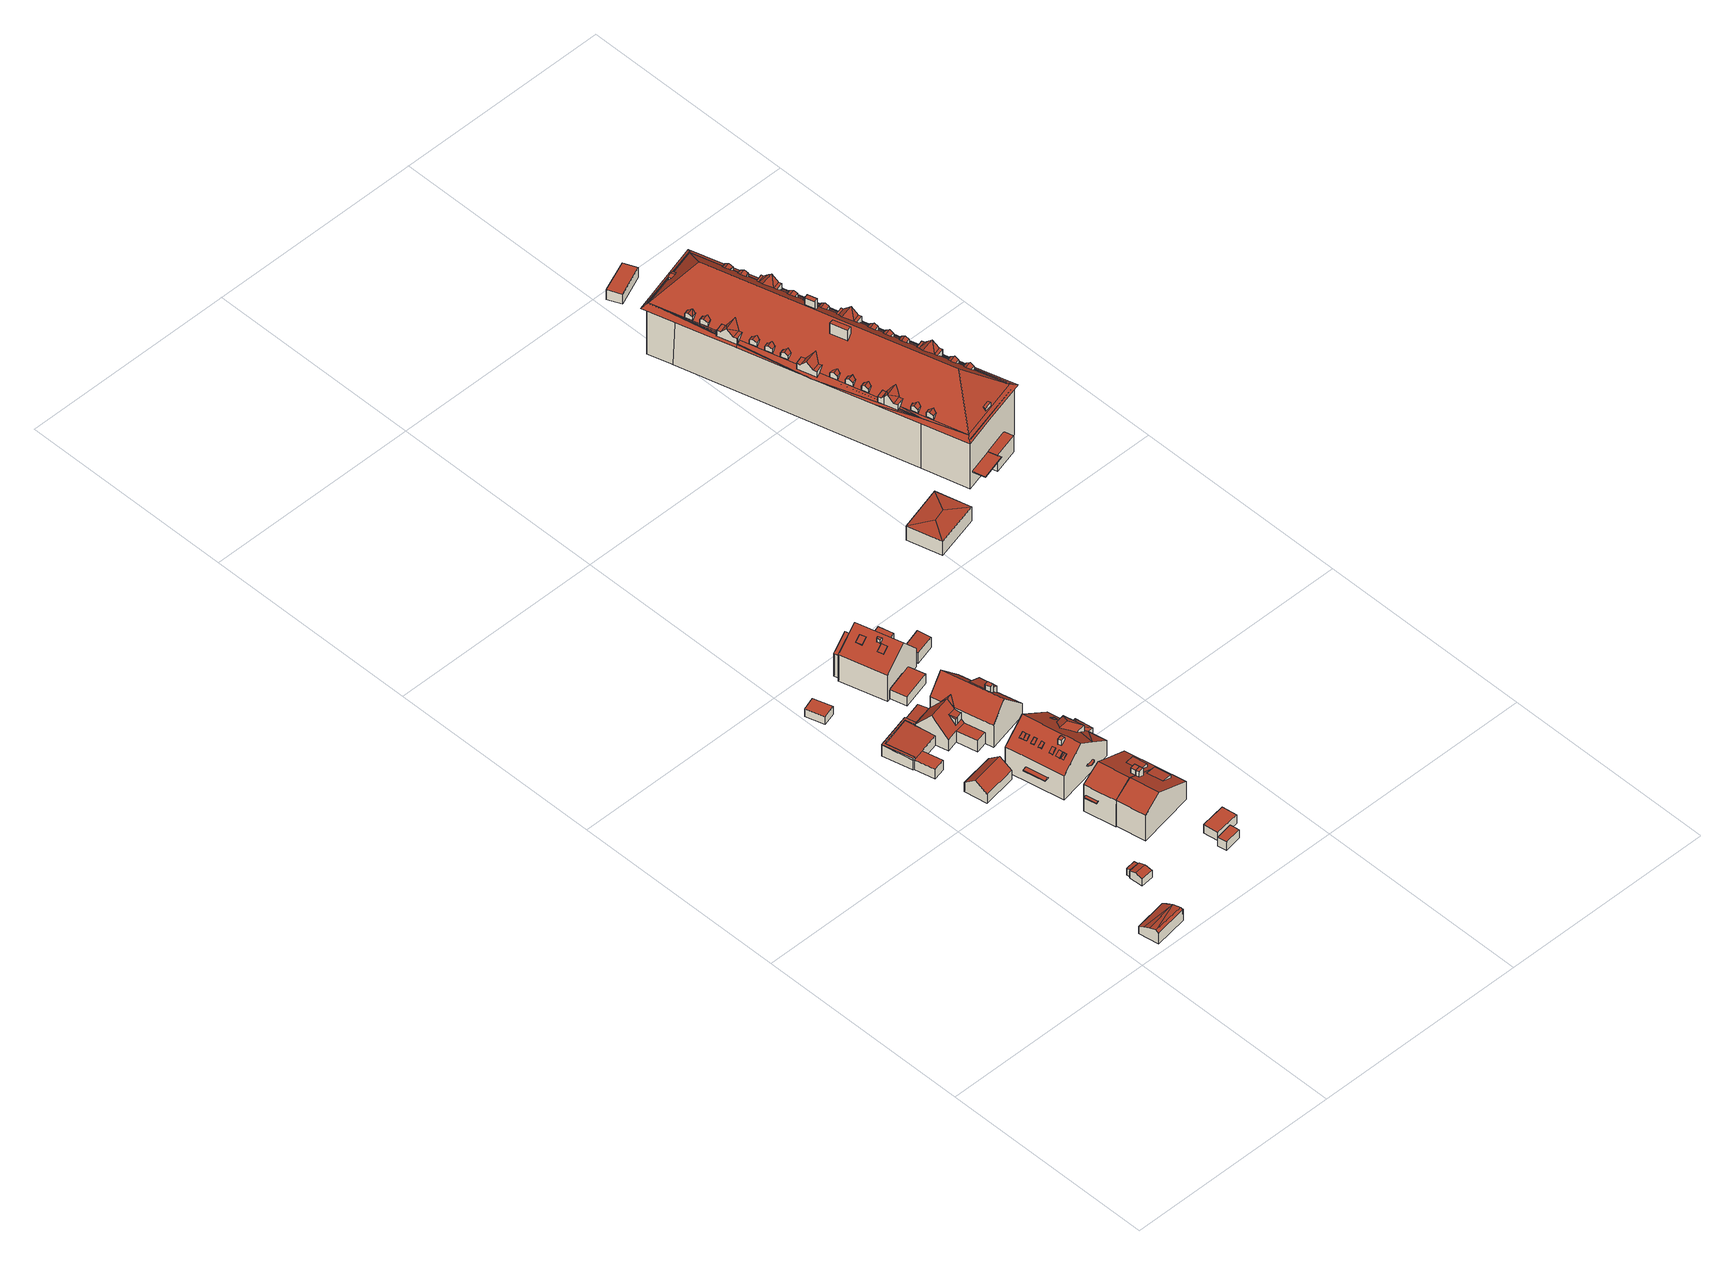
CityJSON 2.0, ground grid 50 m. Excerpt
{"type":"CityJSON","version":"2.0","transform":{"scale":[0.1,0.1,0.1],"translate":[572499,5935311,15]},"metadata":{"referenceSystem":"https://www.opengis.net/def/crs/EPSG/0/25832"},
"CityObjects":{
"building1":{"type":"Building","attributes":{"Grundfläche 2D":"36.299076","Grundhöhe NN":"17.054"},"geometry":[{"type":"Solid","lod":"3","boundaries":[[[[0,1,2,3,4,5]],[[6,0,5]],[[7,0,6]],[[0,7,8]],[[7,9,10,11,12,13,8]],[[14,15,16,3,2,1,0,8,13,17]],[[4,3,16,18]],[[9,7,6,5,4,18,19]],[[11,10,9,19,20]],[[12,11,20,21]],[[13,12,21,17]],[[15,14,17,21,20,19,18,16]]]],"semantics":{"surfaces":[{"type":"RoofSurface"},{"type":"WallSurface"},{"type":"GroundSurface"}],"values":[[0,0,0,0,0,1,1,1,1,1,1,2]]}}]},
"building2":{"type":"Building","attributes":{"Grundfläche 2D":"9.339012","Grundhöhe NN":"16.771"},"geometry":[{"type":"Solid","lod":"3","boundaries":[[[[22,23,24,25]],[[26,25,24,27,28,29]],[[23,22,30,31]],[[27,24,23,31,32]],[[33,34,26,29,28,27,32,35]],[[30,22,25,26,34]],[[33,35,32,31,30,34]]]],"semantics":{"surfaces":[{"type":"RoofSurface"},{"type":"WallSurface"},{"type":"GroundSurface"}],"values":[[0,0,1,1,1,1,2]]}}]},
"building3":{"type":"Building","attributes":{"Grundfläche 2D":"2.341700","Grundhöhe NN":"16.762"},"geometry":[{"type":"Solid","lod":"3","boundaries":[[[[36,29,28,37]],[[35,38,37,28]],[[38,39,36,37]],[[39,33,29,36]],[[33,35,28,29]],[[33,39,38,35]]]],"semantics":{"surfaces":[{"type":"RoofSurface"},{"type":"WallSurface"},{"type":"GroundSurface"}],"values":[[0,1,1,1,1,2]]}}]},
"building4":{"type":"Building","attributes":{"Grundfläche 2D":"42.799431","Grundhöhe NN":"16.521"},"geometry":[{"type":"Solid","lod":"3","boundaries":[[[[40,41,42,43]],[[44,40,43,45]],[[45,43,42,46,47]],[[44,45,47,48]],[[41,40,44,48,49]],[[42,41,49,46]],[[47,46,49,48]]]],"semantics":{"surfaces":[{"type":"RoofSurface"},{"type":"WallSurface"},{"type":"GroundSurface"}],"values":[[0,0,1,1,1,1,2]]}}]},
"building5":{"type":"Building","attributes":{"Grundfläche 2D":"13.755733","Grundhöhe NN":"16.389"},"geometry":[{"type":"Solid","lod":"3","boundaries":[[[[50,51,52,53]],[[54,55,53,52]],[[55,56,50,53]],[[56,57,51,50]],[[57,54,52,51]],[[57,56,55,54]]]],"semantics":{"surfaces":[{"type":"RoofSurface"},{"type":"WallSurface"},{"type":"GroundSurface"}],"values":[[0,1,1,1,1,2]]}}]},
"building6":{"type":"Building","attributes":{"Grundfläche 2D":"71.461681","Grundhöhe NN":"16.505"},"children":["building6-1","building6-2"],"geometry":[{"type":"Solid","lod":"3","boundaries":[[[[58,59,60,61,62,63,64,65,66,67,68]],[[64,63,69,70,65]],[[71,58,68,72,73,74,75,76]],[[59,58,71,76,75,77,60]],[[62,61,60,77,78]],[[63,62,78,79]],[[65,80,81,66]],[[67,66,81,82]],[[68,67,82,74,73,72]],[[69,63,79,83]],[[70,69,83,84]],[[65,70,84,80]],[[74,82,81,80,84,83,79,78,77,75]]]],"semantics":{"surfaces":[{"type":"RoofSurface"},{"type":"WallSurface"},{"type":"GroundSurface"}],"values":[[0,0,1,1,1,1,1,1,1,1,1,1,2]]}}]},
"building6-1":{"type":"BuildingInstallation","parents":["building6"],"geometry":[{"type":"MultiSurface","lod":"3","boundaries":[[[85,86,87,88,89,90,91,92,93]],[[62,63,64,88,87,86]],[[89,88,64,94]],[[94,95,90,89]],[[95,67,91,90]],[[67,68,92,91]],[[58,93,92,68]],[[58,59,60,85,93]],[[61,62,86,85,60]]],"semantics":{"surfaces":[{"type":"RoofSurface"},{"type":"WallSurface"}],"values":[0,1,1,1,1,1,1,1,1]}}]},
"building6-2":{"type":"BuildingInstallation","parents":["building6"],"geometry":[{"type":"MultiSurface","lod":"3","boundaries":[[[96,97,71,98,72]],[[98,71,76,73,72]],[[96,72,73,99]],[[97,96,99,100]],[[71,97,100,76]],[[73,76,100,99]]],"semantics":{"surfaces":[{"type":"RoofSurface"},{"type":"WallSurface"},{"type":"OuterCeilingSurface"}],"values":[0,1,1,1,1,2]}}]},
"building7":{"type":"Building","attributes":{"Grundfläche 2D":"9.013914","Grundhöhe NN":"17.061"},"geometry":[{"type":"Solid","lod":"3","boundaries":[[[[101,102,103,104]],[[105,106,104,103]],[[106,107,101,104]],[[107,108,102,101]],[[108,105,103,102]],[[108,107,106,105]]]],"semantics":{"surfaces":[{"type":"RoofSurface"},{"type":"WallSurface"},{"type":"GroundSurface"}],"values":[[0,1,1,1,1,2]]}}]},
"building8":{"type":"Building","attributes":{"Grundfläche 2D":"93.381308","Grundhöhe NN":"15.957"},"children":["building8-1"],"geometry":[{"type":"Solid","lod":"3","boundaries":[[[[109,110,111,112]],[[113,114,115,116]],[[117,118,115,114,119,120],[112,111,121,122]],[[122,109,112]],[[122,121,110,109]],[[121,111,110]],[[119,114,113,123,124]],[[120,119,124,125]],[[116,115,118,117,120,125,126]],[[113,116,126,123]],[[125,124,123,126]]]],"semantics":{"surfaces":[{"type":"RoofSurface"},{"type":"WallSurface"},{"type":"GroundSurface"}],"values":[[0,0,0,1,1,1,1,1,1,1,2]]}}]},
"building8-1":{"type":"BuildingInstallation","parents":["building8"],"geometry":[{"type":"MultiSurface","lod":"3","boundaries":[[[127,128,129,130]],[[130,129,117,118]],[[127,130,118,131]],[[128,127,131,132]],[[129,128,132,117]]],"semantics":{"surfaces":[{"type":"RoofSurface"},{"type":"WallSurface"}],"values":[0,1,1,1,1]}}]},
"building9":{"type":"Building","attributes":{"Grundfläche 2D":"101.395785","Grundhöhe NN":"15.676"},"children":["building9-1","building9-2","building9-3","building9-4"],"geometry":[{"type":"Solid","lod":"3","boundaries":[[[[133,115,118,117,134,120,135,136]],[[137,138,116,115,133]],[[135,120,139,140]],[[137,133,136,135,140,141]],[[116,138,137,141,142]],[[120,134,117,118,115,116,142,139]],[[141,140,139,142]]]],"semantics":{"surfaces":[{"type":"RoofSurface"},{"type":"WallSurface"},{"type":"GroundSurface"}],"values":[[0,0,1,1,1,1,2]]}}]},
"building9-1":{"type":"BuildingInstallation","parents":["building9"],"geometry":[{"type":"MultiSurface","lod":"3","boundaries":[[[130,129,143,144]],[[118,117,129,130]],[[117,145,143,129]],[[144,143,145,146]],[[146,118,130,144]]],"semantics":{"surfaces":[{"type":"RoofSurface"},{"type":"WallSurface"}],"values":[0,1,1,1,1]}}]},
"building9-2":{"type":"BuildingInstallation","parents":["building9"],"geometry":[{"type":"MultiSurface","lod":"3","boundaries":[[[147,148,149,150,151]],[[148,152,149]],[[152,153,150,149]],[[147,151,150,153,154]]],"semantics":{"surfaces":[{"type":"RoofSurface"},{"type":"WallSurface"}],"values":[0,1,1,1]}}]},
"building9-3":{"type":"BuildingInstallation","parents":["building9"],"geometry":[{"type":"MultiSurface","lod":"3","boundaries":[[[155,156,157,158]],[[157,159,160,158]],[[155,158,160,161]],[[156,155,161,162]],[[157,156,162,159]],[[162,161,160,159]]],"semantics":{"surfaces":[{"type":"RoofSurface"},{"type":"WallSurface"},{"type":"OuterCeilingSurface"}],"values":[0,1,1,1,1,2]}}]},
"building9-4":{"type":"BuildingInstallation","parents":["building9"],"geometry":[{"type":"MultiSurface","lod":"3","boundaries":[[[163,164,165,166]],[[163,166,167,168]],[[164,163,168,169]],[[165,164,169,170]],[[166,165,170,167]],[[169,168,167,170]]],"semantics":{"surfaces":[{"type":"RoofSurface"},{"type":"WallSurface"},{"type":"OuterCeilingSurface"}],"values":[0,1,1,1,1,2]}}]},
"building10":{"type":"Building","attributes":{"Grundfläche 2D":"20.089558","Grundhöhe NN":"17.061"},"geometry":[{"type":"Solid","lod":"3","boundaries":[[[[171,172,173,174]],[[175,176,174,173]],[[176,177,171,174]],[[177,178,172,171]],[[178,175,173,172]],[[178,177,176,175]]]],"semantics":{"surfaces":[{"type":"RoofSurface"},{"type":"WallSurface"},{"type":"GroundSurface"}],"values":[[0,1,1,1,1,2]]}}]},
"building11":{"type":"Building","attributes":{"Grundfläche 2D":"199.002443","Grundhöhe NN":"16.633"},"children":["building11-1","building11-2","building11-3","building11-4","building11-5","building11-6","building11-7","building11-8","building11-9","building11-10","building11-11"],"geometry":[{"type":"MultiSurface","lod":"3","boundaries":[[[179,180,181,182,183,184]],[[185,184,183,186]],[[187,186,183,182,188,189]],[[190,191,192]],[[191,193,194,195,192]],[[191,196,197,193]],[[198,197,196]],[[199,193,197,198]],[[200,201,192,195,187,189,188,182,181,180,179,202,203,204,193,199,205,206,207]],[[208,201,200,207,206,209,210,211]],[[203,179,184]],[[186,187,195,194]],[[184,185,186,194,193,204,203]],[[192,201,208,212,213,190]],[[191,190,213,214]],[[196,191,214,215]],[[198,196,215,216]],[[199,198,216,217]],[[205,199,217,218]],[[209,206,205,218,219]],[[211,210,209,219,212,208]],[[217,216,215,214,213,212,219,218]]],"semantics":{"surfaces":[{"type":"RoofSurface"},{"type":"WallSurface"},{"type":"GroundSurface"}],"values":[0,0,0,0,0,0,0,0,0,0,1,1,1,1,1,1,1,1,1,1,1,2]}}]},
"building11-1":{"type":"BuildingInstallation","parents":["building11"],"geometry":[{"type":"MultiSurface","lod":"3","boundaries":[[[220,221,222,223]],[[223,222,224,225]],[[220,223,225,226]],[[221,220,226,227]],[[222,221,227,224]]],"semantics":{"surfaces":[{"type":"RoofSurface"},{"type":"WallSurface"}],"values":[0,1,1,1,1]}}]},
"building11-2":{"type":"BuildingInstallation","parents":["building11"],"geometry":[{"type":"MultiSurface","lod":"3","boundaries":[[[228,229,230,231]],[[232,230,229,233]],[[234,233,229,228]],[[231,230,232,235]],[[235,234,228,231]]],"semantics":{"surfaces":[{"type":"RoofSurface"},{"type":"WallSurface"}],"values":[0,1,1,1,1]}}]},
"building11-3":{"type":"BuildingInstallation","parents":["building11"],"geometry":[{"type":"MultiSurface","lod":"3","boundaries":[[[236,237,238,239]],[[237,236,240,241]],[[238,237,241,242]],[[239,238,242,243]],[[236,239,243,240]]],"semantics":{"surfaces":[{"type":"RoofSurface"},{"type":"WallSurface"}],"values":[0,1,1,1,1]}}]},
"building11-4":{"type":"BuildingInstallation","parents":["building11"],"geometry":[{"type":"MultiSurface","lod":"3","boundaries":[[[244,245,246,247,248,249]],[[249,248,247,250,251,252]],[[245,244,249,252,253]],[[253,254,246,245]],[[254,250,247,246]]],"semantics":{"surfaces":[{"type":"RoofSurface"},{"type":"WallSurface"}],"values":[0,1,1,1,1]}}]},
"building11-5":{"type":"BuildingInstallation","parents":["building11"],"geometry":[{"type":"MultiSurface","lod":"3","boundaries":[[[255,256,257,258,259,260]],[[261,262,256,255]],[[262,263,257,256]],[[263,264,258,257]],[[264,265,259,258]],[[261,255,260,259,265,266]]],"semantics":{"surfaces":[{"type":"RoofSurface"},{"type":"WallSurface"}],"values":[0,1,1,1,1,1]}}]},
"building11-6":{"type":"BuildingInstallation","parents":["building11"],"geometry":[{"type":"MultiSurface","lod":"3","boundaries":[[[267,268,269,270]],[[270,269,271,272]],[[267,270,272,273]],[[269,268,274,271]],[[268,267,273,274]]],"semantics":{"surfaces":[{"type":"RoofSurface"},{"type":"WallSurface"}],"values":[0,1,1,1,1]}}]},
"building11-7":{"type":"BuildingInstallation","parents":["building11"],"geometry":[{"type":"MultiSurface","lod":"3","boundaries":[[[275,276,277,278,279]],[[280,281,277,276]],[[279,278,277,281,282]],[[283,275,279,282]],[[283,280,276,275]]],"semantics":{"surfaces":[{"type":"RoofSurface"},{"type":"WallSurface"}],"values":[0,1,1,1,1]}}]},
"building11-8":{"type":"BuildingInstallation","parents":["building11"],"geometry":[{"type":"MultiSurface","lod":"3","boundaries":[[[284,285,286,287,288,289]],[[290,291,289,288]],[[287,286,285,292,293,294]],[[294,290,288,287]],[[291,292,285,284,289]]],"semantics":{"surfaces":[{"type":"RoofSurface"},{"type":"WallSurface"}],"values":[0,1,1,1,1]}}]},
"building11-9":{"type":"BuildingInstallation","parents":["building11"],"geometry":[{"type":"MultiSurface","lod":"3","boundaries":[[[295,296,297,298]],[[296,295,299,300]],[[298,297,301,302]],[[295,298,302,299]],[[297,296,300,301]]],"semantics":{"surfaces":[{"type":"RoofSurface"},{"type":"WallSurface"}],"values":[0,1,1,1,1]}}]},
"building11-10":{"type":"BuildingInstallation","parents":["building11"],"geometry":[{"type":"MultiSurface","lod":"3","boundaries":[[[303,304,305,306,307,308]],[[308,309,310,303]],[[304,303,310,311]],[[305,304,311,312]],[[306,305,312,313]],[[307,306,313,314]],[[308,307,314,309]],[[309,314,313,312,311,310]]],"semantics":{"surfaces":[{"type":"RoofSurface"},{"type":"WallSurface"},{"type":"OuterCeilingSurface"}],"values":[0,1,1,1,1,1,1,2]}}]},
"building11-11":{"type":"BuildingInstallation","parents":["building11"],"geometry":[{"type":"MultiSurface","lod":"3","boundaries":[[[315,316,317,318]],[[319,320,318,317]],[[320,321,315,318]],[[321,322,316,315]],[[322,319,317,316]],[[322,321,320,319]]],"semantics":{"surfaces":[{"type":"RoofSurface"},{"type":"WallSurface"},{"type":"OuterCeilingSurface"}],"values":[0,1,1,1,1,2]}}]},
"building12":{"type":"Building","attributes":{"Grundfläche 2D":"197.575506","Grundhöhe NN":"16.579"},"children":["building12-1","building12-2"],"geometry":[{"type":"Solid","lod":"3","boundaries":[[[[323,324,325,326]],[[327,328,329,330],[325,331,332,326]],[[333,334,335,336,337,338,339,340,341,342,343]],[[344,345,92,91,337,336]],[[346,347,348,328,327,349,350,351,352]],[[336,351,350]],[[352,351,336]],[[353,354,342,341,340]],[[326,332,323]],[[324,323,332,331]],[[324,331,325]],[[353,340,355,356]],[[354,353,356,357]],[[358,91,92,345,359,360]],[[339,338,337,91,358,361]],[[339,361,355,340]],[[327,330,362,359,345,349]],[[333,343,342,354,357,363,348,347,346,352,336,335,334]],[[350,349,345,344,336]],[[329,328,348,363,364]],[[330,329,364,362]],[[361,358,360,359,362,364,363,357,356,355]]]],"semantics":{"surfaces":[{"type":"RoofSurface"},{"type":"WallSurface"},{"type":"GroundSurface"}],"values":[[0,0,0,0,0,0,0,0,1,1,1,1,1,1,1,1,1,1,1,1,1,2]]}}]},
"building12-1":{"type":"BuildingInstallation","parents":["building12"],"geometry":[{"type":"MultiSurface","lod":"3","boundaries":[[[365,366,367,368]],[[368,367,369,370]],[[365,368,370,371]],[[366,365,371,372]],[[367,366,372,369]]],"semantics":{"surfaces":[{"type":"RoofSurface"},{"type":"WallSurface"}],"values":[0,1,1,1,1]}}]},
"building12-2":{"type":"BuildingInstallation","parents":["building12"],"geometry":[{"type":"MultiSurface","lod":"3","boundaries":[[[373,374,333,334,375,376]],[[373,376,377]],[[377,376,378]],[[373,377,378,379]],[[343,374,373,379]],[[334,333,374,343,333]]],"semantics":{"surfaces":[{"type":"RoofSurface"},{"type":"WallSurface"}],"values":[0,0,1,1,1,1]}}]},
"building13":{"type":"Building","attributes":{"Grundfläche 2D":"26.670012","Grundhöhe NN":"16.727"},"geometry":[{"type":"Solid","lod":"3","boundaries":[[[[380,381,382,383]],[[381,380,384,385]],[[382,381,385,386]],[[383,382,386,387]],[[380,383,387,384]],[[385,384,387,386]]]],"semantics":{"surfaces":[{"type":"RoofSurface"},{"type":"WallSurface"},{"type":"GroundSurface"}],"values":[[0,1,1,1,1,2]]}}]},
"building14":{"type":"Building","attributes":{"Grundfläche 2D":"128.792594","Grundhöhe NN":"16.368"},"children":["building14-1","building14-2","building14-3","building14-4"],"geometry":[{"type":"Solid","lod":"3","boundaries":[[[[388,389,390,391]],[[392,390,389,393]],[[394,395,396,397]],[[398,394,397,399,400]],[[393,389,388,401,402]],[[392,393,402,403]],[[399,397,396,404,405,391,390,392,403,406,400]],[[388,391,405,401]],[[398,400,406,407]],[[395,394,398,407,408]],[[396,395,408,404]],[[404,408,407,406,403,402,401,405]]]],"semantics":{"surfaces":[{"type":"RoofSurface"},{"type":"WallSurface"},{"type":"GroundSurface"}],"values":[[0,0,0,0,1,1,1,1,1,1,1,2]]}}]},
"building14-1":{"type":"BuildingInstallation","parents":["building14"],"geometry":[{"type":"MultiSurface","lod":"3","boundaries":[[[409,410,411,412]],[[410,413,411]],[[412,414,409]],[[410,409,414,413]]],"semantics":{"surfaces":[{"type":"RoofSurface"},{"type":"WallSurface"}],"values":[0,1,1,1]}}]},
"building14-2":{"type":"BuildingInstallation","parents":["building14"],"geometry":[{"type":"MultiSurface","lod":"3","boundaries":[[[415,416,417,418]],[[418,417,419,420]],[[415,418,420,421]],[[416,415,421,422]],[[417,416,422,419]]],"semantics":{"surfaces":[{"type":"RoofSurface"},{"type":"WallSurface"}],"values":[0,1,1,1,1]}}]},
"building14-3":{"type":"BuildingInstallation","parents":["building14"],"geometry":[{"type":"MultiSurface","lod":"3","boundaries":[[[423,424,425,426]],[[426,425,427,428]],[[423,426,428,429]],[[424,423,429,430]],[[425,424,430,427]]],"semantics":{"surfaces":[{"type":"RoofSurface"},{"type":"WallSurface"}],"values":[0,1,1,1,1]}}]},
"building14-4":{"type":"BuildingInstallation","parents":["building14"],"geometry":[{"type":"MultiSurface","lod":"3","boundaries":[[[431,432,433,434]],[[435,436,431,434]],[[434,433,437,435]],[[432,431,436,438]],[[438,437,433,432]]],"semantics":{"surfaces":[{"type":"RoofSurface"},{"type":"WallSurface"}],"values":[0,1,1,1,1]}}]},
"building15":{"type":"Building","attributes":{"Grundfläche 2D":"14.738965","Grundhöhe NN":"16.368"},"geometry":[{"type":"Solid","lod":"3","boundaries":[[[[439,440,441,442]],[[443,444,442,441]],[[444,445,439,442]],[[445,446,440,439]],[[446,443,441,440]],[[446,445,444,443]]]],"semantics":{"surfaces":[{"type":"RoofSurface"},{"type":"WallSurface"},{"type":"GroundSurface"}],"values":[[0,1,1,1,1,2]]}}]},
"building16":{"type":"Building","attributes":{"Grundfläche 2D":"86.728558","Grundhöhe NN":"16.552"},"geometry":[{"type":"Solid","lod":"3","boundaries":[[[[447,448,449,450]],[[448,451,449]],[[447,450,452]],[[448,447,452,451]],[[453,454,450,449]],[[454,455,452,450]],[[455,456,451,452]],[[456,453,449,451]],[[456,455,454,453]]]],"semantics":{"surfaces":[{"type":"RoofSurface"},{"type":"WallSurface"},{"type":"GroundSurface"}],"values":[[0,0,0,0,1,1,1,1,2]]}}]},
"building17":{"type":"Building","attributes":{"Grundfläche 2D":"1196.536533","Grundhöhe NN":"15.336"},"children":["building17-1","building17-2","building17-3","building17-4","building17-5","building17-6","building17-7","building17-8","building17-9","building17-10","building17-11","building17-12","building17-13","building17-14","building17-15","building17-16","building17-17","building17-18","building17-19","building17-20","building17-21","building17-22","building17-23","building17-24","building17-25"],"geometry":[{"type":"MultiSurface","lod":"3","boundaries":[[[457,458,459,460]],[[461,462,463,464,465]],[[466,467,461,465]],[[468,469,470,471]],[[472,473,474,475]],[[473,476,477,474]],[[478,479,480,472,475]],[[481,482,483,484]],[[485,486,487]],[[481,488,485,487,482]],[[489,490,491,492]],[[486,490,489,487]],[[493,494,495,496,497,498]],[[499,500,501]],[[500,502,503,501]],[[499,504,505,506,507,500]],[[508,509,510,511,512]],[[513,514,515,516]],[[514,517,515]],[[518,519,520,521,522,523]],[[517,523,522,515]],[[513,516,508,512]],[[524,525,526,527,528]],[[529,530,531,532,533]],[[533,532,534,535]],[[536,537,538,539]],[[535,537,536,533]],[[527,530,529,528]],[[540,541,542,543]],[[543,542,544,545]],[[546,547,548,549,550,551,552,541,540]],[[540,543,545,546]],[[553,554,555,556,557,558,559,560,561,545,544,542]],[[557,562,558]],[[563,564,565,566,562,567,568]],[[562,566,558]],[[569,545,561,560]],[[560,545,569]],[[545,560,570]],[[560,571,570]],[[572,573,574,575]],[[572,575,576]],[[574,577,575]],[[578,563,579]],[[580,576,575,581]],[[575,577,581]],[[582,583,584,585,586,587,588,589,590,591,592,564,563,578]],[[545,570,571,593,594]],[[595,596,597,598,599,577,574,573]],[[600,578,579,573,572,576,601]],[[602,603,577,599,598,604,605]],[[606,607,608,609,610,611,603,602,605,612,613]],[[606,614,607]],[[615,616,617,614]],[[617,607,614]],[[615,618,619]],[[615,619,616]],[[550,549,620]],[[550,620,618]],[[547,546,621]],[[611,622,603]],[[623,624,625,626,627,628,629,619,618,620,630]],[[630,620,549,631]],[[511,513,512]],[[632,633,603,622,518,523,517,514,513,511,627,626,491,490,486,485,488,481,484,623,630,538,537,535,534,532,531,530,526,621,546]],[[526,530,527]],[[632,545,594,493,498,634,503,502,500,507,591,590,459,458,635,463,462,461,467,585,584,470,469,636,637,638,477,476,473,472,480,581,577,633]],[[463,635,458,457,464]],[[545,632,546]],[[636,469,468,639]],[[474,637,636,639]],[[474,477,638,637]],[[634,498,497,501]],[[503,634,501]],[[603,633,577]],[[640,641,642,643]],[[589,588,460,459,590]],[[464,457,460,588,587,466,465]],[[585,467,466,587,586]],[[582,471,470,584,583]],[[582,578,639,468,471]],[[474,639,578,600,601,478,475]],[[580,581,480,479,478,601,576]],[[484,483,624,623]],[[492,491,626,625]],[[487,489,492,625,624,483,482]],[[593,571,560,495,494,493,594]],[[559,496,495,560]],[[501,497,496,559,558,504,499]],[[566,505,504,558]],[[566,565,506,505]],[[565,564,506]],[[591,507,506,564,592]],[[627,511,510,629,628]],[[622,611,519,518]],[[520,519,611,610]],[[608,521,520,610,609]],[[521,608,607,516,515,522]],[[607,617,616,619,509,508,516]],[[619,629,510,509]],[[548,547,621,526,525,524]],[[539,538,630,631]],[[536,539,631,549,529,533]],[[548,524,528,529,549]],[[644,645,643,642,646]],[[643,645,647,640]],[[647,648,641,640]],[[646,642,641,648,649,650,651,652,644]],[[620,628,653,609,602,650,649,654]],[[654,655,620]],[[656,655,654,657]],[[543,540,656,657,658]],[[658,659,543]],[[660,570,569,561,544,659,658,661]],[[580,583,586,589,592,593,570,660,662,575]],[[651,599,574,575,662,652]],[[649,648,647,645,644,652,662,660,661,658,657,654]],[[542,543,659,544]],[[570,553,542,569]],[[542,544,561]],[[542,561,569]],[[567,562,557,556,555,554,553,570,593,592,589,586,583,596,595,573,579,563,568]],[[572,663,583,580,575]],[[583,663,572,664]],[[596,583,664,572,575,574,599,598,597]],[[605,604,598,599,651,650]],[[628,618,615,614,606,613,612,605,602,609,653]],[[602,605,650]],[[551,550,620,655,552]],[[618,628,620]],[[552,655,656,540,541]]],"semantics":{"surfaces":[{"type":"RoofSurface"},{"type":"WallSurface"},{"type":"GroundSurface"}],"values":[0,0,0,0,0,0,0,0,0,0,0,0,0,0,0,0,0,0,0,0,0,0,0,0,0,0,0,0,0,0,0,0,0,0,0,0,0,0,0,0,0,0,0,0,0,0,0,0,0,0,0,0,0,0,0,0,0,0,0,0,0,0,0,0,0,0,0,0,0,0,0,0,0,0,0,0,1,1,1,1,1,1,1,1,1,1,1,1,1,1,1,1,1,1,1,1,1,1,1,1,1,1,1,1,1,1,1,1,1,1,1,1,1,1,1,1,2,0,0,0,0,0,0,0,0,0,0,0,0,0,0]}}]},
"building17-1":{"type":"BuildingInstallation","parents":["building17"],"geometry":[{"type":"MultiSurface","lod":"3","boundaries":[[[665,666,667,668]],[[669,665,668,670]],[[669,671,672,666,665]],[[667,666,672]],[[669,670,671]]],"semantics":{"surfaces":[{"type":"RoofSurface"},{"type":"WallSurface"}],"values":[0,0,1,1,1]}}]},
"building17-2":{"type":"BuildingInstallation","parents":["building17"],"geometry":[{"type":"MultiSurface","lod":"3","boundaries":[[[673,674,675,676,677]],[[678,673,677,679,680]],[[675,674,681]],[[678,680,682]],[[678,682,681,674,673]]],"semantics":{"surfaces":[{"type":"RoofSurface"},{"type":"WallSurface"}],"values":[0,0,1,1,1]}}]},
"building17-3":{"type":"BuildingInstallation","parents":["building17"],"geometry":[{"type":"MultiSurface","lod":"3","boundaries":[[[683,684,685,686]],[[687,683,686,688,689]],[[685,684,690]],[[687,689,691]],[[687,691,690,684,683]]],"semantics":{"surfaces":[{"type":"RoofSurface"},{"type":"WallSurface"}],"values":[0,0,1,1,1]}}]},
"building17-4":{"type":"BuildingInstallation","parents":["building17"],"geometry":[{"type":"MultiSurface","lod":"3","boundaries":[[[692,693,694,695,696]],[[697,692,696,698,699]],[[694,693,700]],[[697,699,701]],[[697,701,700,693,692]]],"semantics":{"surfaces":[{"type":"RoofSurface"},{"type":"WallSurface"}],"values":[0,0,1,1,1]}}]},
"building17-5":{"type":"BuildingInstallation","parents":["building17"],"geometry":[{"type":"MultiSurface","lod":"3","boundaries":[[[702,703,704,705,706]],[[707,708,702,706,709]],[[705,704,710]],[[705,710,711,709,706]],[[707,709,711]]],"semantics":{"surfaces":[{"type":"RoofSurface"},{"type":"WallSurface"}],"values":[0,0,1,1,1]}}]},
"building17-6":{"type":"BuildingInstallation","parents":["building17"],"geometry":[{"type":"MultiSurface","lod":"3","boundaries":[[[712,713,714,715,716]],[[717,718,712,716,719]],[[715,714,720]],[[715,720,721,719,716]],[[717,719,721]]],"semantics":{"surfaces":[{"type":"RoofSurface"},{"type":"WallSurface"}],"values":[0,0,1,1,1]}}]},
"building17-7":{"type":"BuildingInstallation","parents":["building17"],"geometry":[{"type":"MultiSurface","lod":"3","boundaries":[[[722,723,724,725,726]],[[727,728,722,726,729]],[[725,724,730]],[[725,730,731,729,726]],[[727,729,731]]],"semantics":{"surfaces":[{"type":"RoofSurface"},{"type":"WallSurface"}],"values":[0,0,1,1,1]}}]},
"building17-8":{"type":"BuildingInstallation","parents":["building17"],"geometry":[{"type":"MultiSurface","lod":"3","boundaries":[[[732,733,734]],[[734,735,732]],[[736,735,734,737,738]],[[736,738,739]],[[733,732,740]],[[736,739,740,732,735]]],"semantics":{"surfaces":[{"type":"RoofSurface"},{"type":"WallSurface"}],"values":[0,0,0,1,1,1]}}]},
"building17-9":{"type":"BuildingInstallation","parents":["building17"],"geometry":[{"type":"MultiSurface","lod":"3","boundaries":[[[741,742,743]],[[744,741,743,745]],[[746,747,748,744,745,749]],[[743,742,750]],[[743,750,751,749,745]],[[746,749,751,747]]],"semantics":{"surfaces":[{"type":"RoofSurface"},{"type":"WallSurface"}],"values":[0,0,0,1,1,1]}}]},
"building17-10":{"type":"BuildingInstallation","parents":["building17"],"geometry":[{"type":"MultiSurface","lod":"3","boundaries":[[[752,753,754,755,756]],[[757,758,752,756,759]],[[755,754,760]],[[755,760,761,759,756]],[[757,759,761]]],"semantics":{"surfaces":[{"type":"RoofSurface"},{"type":"WallSurface"}],"values":[0,0,1,1,1]}}]},
"building17-11":{"type":"BuildingInstallation","parents":["building17"],"geometry":[{"type":"MultiSurface","lod":"3","boundaries":[[[762,763,764,765]],[[766,765,764,767,768]],[[763,762,769]],[[766,768,770]],[[766,770,769,762,765]]],"semantics":{"surfaces":[{"type":"RoofSurface"},{"type":"WallSurface"}],"values":[0,0,1,1,1]}}]},
"building17-12":{"type":"BuildingInstallation","parents":["building17"],"geometry":[{"type":"MultiSurface","lod":"3","boundaries":[[[771,772,773,774]],[[775,774,773,776,777]],[[772,771,778]],[[775,777,779]],[[775,779,778,771,774]]],"semantics":{"surfaces":[{"type":"RoofSurface"},{"type":"WallSurface"}],"values":[0,0,1,1,1]}}]},
"building17-13":{"type":"BuildingInstallation","parents":["building17"],"geometry":[{"type":"MultiSurface","lod":"3","boundaries":[[[780,781,782,783,784]],[[785,786,780,784,787]],[[783,782,788]],[[783,788,789,787,784]],[[785,787,789]]],"semantics":{"surfaces":[{"type":"RoofSurface"},{"type":"WallSurface"}],"values":[0,0,1,1,1]}}]},
"building17-14":{"type":"BuildingInstallation","parents":["building17"],"geometry":[{"type":"MultiSurface","lod":"3","boundaries":[[[790,791,792,793,794]],[[795,796,790,794,797]],[[793,792,798]],[[793,798,799,797,794]],[[795,797,799]]],"semantics":{"surfaces":[{"type":"RoofSurface"},{"type":"WallSurface"}],"values":[0,0,1,1,1]}}]},
"building17-15":{"type":"BuildingInstallation","parents":["building17"],"geometry":[{"type":"MultiSurface","lod":"3","boundaries":[[[800,801,802,803,804]],[[805,801,800,806,807]],[[803,802,808]],[[805,807,809]],[[805,809,808,802,801]]],"semantics":{"surfaces":[{"type":"RoofSurface"},{"type":"WallSurface"}],"values":[0,0,1,1,1]}}]},
"building17-16":{"type":"BuildingInstallation","parents":["building17"],"geometry":[{"type":"MultiSurface","lod":"3","boundaries":[[[810,811,812,813]],[[814,810,813,815,816]],[[812,811,817]],[[814,816,818]],[[814,818,817,811,810]]],"semantics":{"surfaces":[{"type":"RoofSurface"},{"type":"WallSurface"}],"values":[0,0,1,1,1]}}]},
"building17-17":{"type":"BuildingInstallation","parents":["building17"],"geometry":[{"type":"MultiSurface","lod":"3","boundaries":[[[819,820,821,822]],[[821,823,822]],[[824,822,823,825,826]],[[820,819,827]],[[824,826,828]],[[824,828,827,819,822]]],"semantics":{"surfaces":[{"type":"RoofSurface"},{"type":"WallSurface"}],"values":[0,0,0,1,1,1]}}]},
"building17-18":{"type":"BuildingInstallation","parents":["building17"],"geometry":[{"type":"MultiSurface","lod":"3","boundaries":[[[829,830,831,832,833]],[[834,835,830,829,836]],[[833,832,837]],[[833,837,838,836,829]],[[834,836,838]]],"semantics":{"surfaces":[{"type":"RoofSurface"},{"type":"WallSurface"}],"values":[0,0,1,1,1]}}]},
"building17-19":{"type":"BuildingInstallation","parents":["building17"],"geometry":[{"type":"MultiSurface","lod":"3","boundaries":[[[839,840,841,842,843,844]],[[845,843,842,846,847]],[[840,839,844,848,849]],[[850,845,847]],[[845,850,848,844,843]]],"semantics":{"surfaces":[{"type":"RoofSurface"},{"type":"WallSurface"}],"values":[0,0,1,1,1]}}]},
"building17-20":{"type":"BuildingInstallation","parents":["building17"],"geometry":[{"type":"MultiSurface","lod":"3","boundaries":[[[851,852,853,854,855]],[[856,857,851,855,858]],[[854,853,859]],[[854,859,860,858,855]],[[856,858,860]]],"semantics":{"surfaces":[{"type":"RoofSurface"},{"type":"WallSurface"}],"values":[0,0,1,1,1]}}]},
"building17-21":{"type":"BuildingInstallation","parents":["building17"],"geometry":[{"type":"MultiSurface","lod":"3","boundaries":[[[861,862,863,864]],[[864,863,865,866]],[[861,864,866,867]],[[862,861,867,868]],[[863,862,868,865]]],"semantics":{"surfaces":[{"type":"RoofSurface"},{"type":"WallSurface"}],"values":[0,1,1,1,1]}}]},
"building17-22":{"type":"BuildingInstallation","parents":["building17"],"geometry":[{"type":"MultiSurface","lod":"3","boundaries":[[[869,870,871,872]],[[872,871,873,874]],[[872,874,869]],[[870,873,871]]],"semantics":{"surfaces":[{"type":"RoofSurface"},{"type":"WallSurface"}],"values":[0,1,1,1]}}]},
"building17-23":{"type":"BuildingInstallation","parents":["building17"],"geometry":[{"type":"MultiSurface","lod":"3","boundaries":[[[875,876,877,878]],[[878,877,879,880]],[[875,878,880,881]],[[876,875,881,882]],[[877,876,882,879]]],"semantics":{"surfaces":[{"type":"RoofSurface"},{"type":"WallSurface"}],"values":[0,1,1,1,1]}}]},
"building17-24":{"type":"BuildingInstallation","parents":["building17"],"geometry":[{"type":"MultiSurface","lod":"3","boundaries":[[[883,884,885,886,887]],[[888,889,883,887,890]],[[886,885,891]],[[886,891,892,890,887]],[[888,890,892]]],"semantics":{"surfaces":[{"type":"RoofSurface"},{"type":"WallSurface"}],"values":[0,0,1,1,1]}}]},
"building17-25":{"type":"BuildingInstallation","parents":["building17"],"geometry":[{"type":"MultiSurface","lod":"3","boundaries":[[[642,893,894,895,643]],[[896,897,894,893]],[[895,894,897,898]],[[643,895,898,646,642]],[[642,646,896,893]],[[646,898,897,896]]],"semantics":{"surfaces":[{"type":"RoofSurface"},{"type":"WallSurface"},{"type":"OuterCeilingSurface"}],"values":[0,1,1,1,1,2]}}]},
"building18":{"type":"Building","attributes":{"Grundfläche 2D":"25.417304","Grundhöhe NN":"16.807"},"geometry":[{"type":"Solid","lod":"3","boundaries":[[[[899,900,901,902]],[[903,904,902,901]],[[904,905,899,902]],[[905,906,900,899]],[[906,903,901,900]],[[906,905,904,903]]]],"semantics":{"surfaces":[{"type":"RoofSurface"},{"type":"WallSurface"},{"type":"GroundSurface"}],"values":[[0,1,1,1,1,2]]}}]}
},
"vertices":[
[122,41,52],[120,56,45],[119,60,43],[118,66,40],[43,54,39],[45,42,45],[47,28,52],[50,13,55],[125,23,55],[51,7,49],[126,19,50],[128,19,50],[128,20,51],[126,19,51],[120,56,21],[119,60,21],[118,66,21],[126,19,21],[43,54,21],[51,7,21],[128,19,21],[128,20,21],
[139,141,37],[168,144,37],[166,161,41],[138,158,41],[136,173,37],[165,176,37],[162,176,37],[139,174,37],[139,141,18],[168,144,18],[165,176,18],[139,174,18],[136,173,18],[162,176,18],
[138,183,36],[161,186,36],[161,186,18],[138,183,18],
[80,534,62],[84,507,40],[163,520,40],[158,547,62],[76,560,40],[154,573,40],[163,520,15],[154,573,15],[76,560,15],[84,507,15],
[30,926,36],[0,917,35],[13,874,35],[43,883,36],[13,874,14],[43,883,14],[30,926,14],[0,917,14],
[112,759,45],[35,739,45],[30,738,45],[31,734,45],[47,669,41],[49,669,41],[51,670,41],[77,676,41],[123,687,41],[113,731,44],[118,733,44],[60,623,41],[88,630,41],[112,759,40],[118,733,43],[118,733,38],[118,733,15],[112,759,15],[112,759,38],[30,738,15],[47,669,15],[49,669,15],[77,676,15],[123,687,15],[113,731,15],[60,623,15],[88,630,15],
[30,738,47],[47,669,47],[49,669,47],[51,670,47],[36,735,47],[108,753,47],[113,731,47],[118,733,47],[112,759,47],[36,735,45],[108,753,45],
[165,744,43],[159,771,40],[113,754,40],[165,744,38],[159,771,38],
[358,100,43],[355,122,43],[314,115,43],[318,94,43],[314,115,21],[318,94,21],[358,100,21],[355,122,21],
[347,275,74],[340,312,74],[314,307,79],[321,270,79],[233,228,79],[279,237,102],[267,305,102],[221,296,79],[298,310,86],[285,308,93],[366,253,58],[354,320,58],[340,312,65],[347,275,65],[233,228,10],[366,253,10],[354,320,10],[221,296,10],
[287,300,106],[300,302,106],[298,310,106],[285,308,106],[287,300,93],[300,302,86],
[254,378,102],[309,312,81],[340,394,58],[277,382,90],[207,370,79],[213,336,79],[354,320,7],[340,394,7],[207,370,7],[221,296,7],
[296,322,106],[283,319,106],[296,322,86],[283,319,93],
[307,356,78],[313,323,78],[335,327,74],[330,361,74],[327,360,75],[335,327,66],[330,361,66],[327,360,67],
[201,363,54],[207,334,54],[213,336,54],[208,364,54],[213,336,52],[208,364,52],[201,363,52],[207,334,52],
[277,382,44],[275,393,44],[219,382,44],[221,372,44],[221,372,42],[277,382,42],[275,393,42],[219,382,42],
[324,124,44],[382,132,44],[377,166,44],[319,158,44],[377,166,21],[319,158,21],[324,124,21],[382,132,21],
[285,522,83],[283,520,84],[281,516,86],[265,493,101],[288,497,101],[306,525,83],[306,523,83],[315,478,83],[294,475,83],[283,482,90],[293,475,83],[335,437,58],[327,478,58],[289,428,93],[311,496,67],[315,478,67],[305,477,74],[340,480,58],[316,497,67],[333,521,58],[318,518,58],[245,454,122],[251,421,122],[302,525,70],[306,525,67],[306,523,67],[308,571,58],[226,555,122],[243,463,122],[195,410,82],[169,544,82],[179,497,82],[188,446,82],[195,410,16],[335,437,16],[327,478,16],[340,480,16],[333,521,16],[318,518,16],[308,571,16],[169,544,16],
[287,541,79],[289,533,79],[299,535,71],[298,543,71],[299,535,70],[298,543,70],[287,541,78],[289,533,78],
[194,531,99],[196,523,99],[206,525,106],[205,533,106],[206,525,105],[196,523,98],[194,531,98],[205,533,105],
[222,441,105],[220,449,106],[210,448,98],[211,439,98],[222,441,104],[220,449,105],[210,448,97],[211,439,97],
[208,481,102],[214,482,106],[213,490,106],[202,488,99],[203,484,99],[204,480,99],[202,488,98],[203,484,98],[204,480,98],[214,482,105],[213,490,105],
[228,451,124],[239,453,124],[237,461,124],[237,462,124],[226,459,124],[228,452,124],[228,451,110],[239,453,118],[237,461,118],[237,462,118],[226,459,110],[228,452,110],
[210,507,106],[199,505,99],[201,498,99],[211,500,106],[201,498,98],[211,500,105],[210,507,105],[199,505,98],
[222,440,105],[212,438,98],[213,430,98],[220,432,103],[223,432,105],[212,438,97],[213,430,97],[223,432,104],[222,440,104],
[200,523,101],[196,522,99],[197,519,99],[198,515,99],[208,517,106],[206,524,106],[208,517,105],[206,524,105],[196,522,98],[197,519,98],[198,515,98],
[219,457,106],[217,465,106],[207,463,98],[208,455,98],[219,457,105],[217,465,105],[207,463,97],[208,455,97],
[269,424,48],[270,421,48],[276,418,48],[285,420,48],[289,424,48],[289,428,48],[289,428,46],[269,424,46],[270,421,46],[276,418,46],[285,420,46],[289,424,46],
[168,494,56],[178,444,56],[188,446,56],[179,497,56],[188,446,54],[179,497,54],[168,494,54],[178,444,54],
[279,678,71],[271,718,71],[238,712,88],[248,672,87],[202,752,116],[234,612,116],[296,627,49],[263,767,49],[271,718,53],[279,678,54],[177,690,73],[177,691,74],[177,692,75],[173,706,92],[122,694,92],[123,687,83],[130,657,47],[157,664,47],[163,665,47],[182,669,47],[181,675,54],[170,720,75],[165,744,47],[181,675,77],[182,669,77],[197,604,77],[165,744,77],[170,720,77],[188,710,92],[177,690,77],[168,617,47],[193,623,47],[157,664,16],[168,617,16],[193,623,16],[113,731,16],[165,744,16],[118,733,16],[130,657,16],[263,767,16],[197,604,16],[296,627,16],
[242,666,119],[233,664,119],[236,651,119],[245,653,119],[236,651,105],[245,653,96],[242,666,96],[233,664,105],
[166,671,71],[181,675,71],[171,689,74],[158,686,74],[161,670,71],[161,670,54],[166,671,54],
[214,854,43],[148,836,41],[158,798,41],[224,816,43],[214,854,17],[148,836,17],[158,798,17],[224,816,17],
[141,834,86],[199,850,120],[171,955,120],[113,940,86],[217,968,64],[245,862,64],[155,965,100],[116,955,75],[119,942,75],[159,952,100],[195,976,52],[171,955,85],[198,963,52],[141,834,14],[245,862,14],[217,968,14],[119,942,14],[113,940,14],[198,963,14],[195,976,14],[116,955,14],
[229,907,84],[220,941,84],[207,937,84],[216,903,84],[220,941,68],[229,907,68],
[176,897,121],[171,895,121],[173,887,121],[179,888,121],[173,887,111],[179,888,115],[176,897,115],[171,895,111],
[163,867,104],[177,871,112],[174,885,112],[159,881,104],[174,885,111],[159,881,103],[163,867,103],[177,871,111],
[150,913,104],[165,917,112],[161,931,112],[147,927,104],[147,927,103],[150,913,103],[161,931,111],[165,917,111],
[246,895,45],[254,866,42],[301,879,42],[293,908,45],[301,879,14],[293,908,14],[246,895,14],[254,866,14],
[544,1093,59],[515,1084,59],[487,1037,55],[591,1064,55],[467,1115,55],[570,1143,55],[487,1037,16],[591,1064,16],[570,1143,16],[467,1115,16],
[557,1494,153],[576,1499,153],[573,1508,153],[555,1502,153],[583,1472,153],[583,1472,154],[593,1489,168],[561,1481,168],[565,1467,153],[567,1458,153],[586,1464,153],[605,1323,153],[623,1328,153],[621,1336,153],[603,1331,153],[630,1301,153],[631,1301,154],[609,1310,168],[612,1296,153],[637,1312,163],[640,1319,168],[615,1287,153],[616,1288,153],[633,1292,153],[703,1538,153],[720,1543,153],[719,1548,153],[701,1543,153],[693,1518,168],[711,1506,154],[725,1526,168],[702,1537,154],[729,1511,153],[712,1506,153],[713,1499,153],[731,1504,153],[527,1677,153],[511,1672,153],[510,1672,153],[508,1672,153],[510,1663,153],[529,1669,153],[518,1636,153],[537,1641,153],[514,1650,168],[537,1641,154],[547,1660,168],[520,1629,153],[520,1628,153],[521,1628,153],[539,1633,153],[768,1372,153],[767,1374,153],[766,1377,153],[748,1372,153],[750,1367,153],[749,1366,154],[740,1346,168],[772,1355,168],[770,1362,162],[758,1335,154],[760,1328,153],[777,1332,153],[777,1333,153],[779,1333,153],[777,1340,153],[759,1335,153],[672,1717,153],[671,1717,153],[655,1712,153],[656,1708,153],[673,1712,153],[676,1701,163],[656,1706,154],[650,1695,163],[647,1687,168],[678,1695,168],[652,1684,164],[664,1676,154],[682,1680,153],[665,1675,153],[667,1668,153],[684,1673,153],[628,1867,139],[634,1876,134],[459,1828,134],[531,1841,139],[473,1823,141],[475,1822,142],[625,1863,142],[671,1717,138],[672,1717,138],[676,1701,138],[690,1675,134],[688,1682,134],[684,1697,134],[503,1670,134],[505,1662,134],[509,1649,134],[513,1635,134],[515,1626,134],[520,1629,137],[508,1672,137],[510,1672,138],[487,1772,141],[550,1501,134],[559,1466,134],[521,1628,138],[521,1628,137],[520,1628,137],[552,1493,134],[556,1479,134],[487,1770,141],[489,1765,141],[511,1672,139],[630,1243,139],[597,1330,134],[631,1240,139],[630,1242,139],[616,1288,138],[662,1144,142],[606,1318,138],[562,1457,134],[618,1288,140],[622,1289,142],[603,1331,138],[606,1332,140],[609,1333,142],[575,1460,142],[571,1460,140],[567,1458,137],[555,1502,137],[559,1504,140],[562,1504,142],[528,1630,142],[525,1629,140],[514,1673,140],[516,1674,142],[599,1322,134],[603,1308,134],[609,1286,134],[652,1130,134],[658,1139,139],[608,1313,138],[615,1287,138],[818,1182,139],[812,1185,142],[723,1150,134],[828,1178,134],[778,1357,134],[770,1362,137],[779,1333,137],[778,1333,138],[777,1333,138],[777,1332,138],[784,1334,134],[782,1342,134],[737,1506,134],[735,1513,134],[768,1372,137],[769,1366,137],[731,1528,134],[767,1374,137],[686,1669,137],[666,1715,142],[772,1331,142],[712,1546,142],[719,1548,138],[731,1504,138],[725,1502,142],[760,1375,142],[766,1377,138],[766,1377,137],[678,1671,142],[684,1673,138],[567,1778,219],[719,1228,219],[530,1668,154],[576,1499,154],[623,1328,154],[624,1328,154],[635,1322,164],[606,1318,159],[787,1148,47],[781,1169,47],[722,1153,47],[728,1132,47],[722,1153,3],[728,1132,3],[722,1153,45],[787,1148,3],[781,1169,3],[819,1180,3],[819,1180,136],[659,1136,137],[659,1136,3],[772,1352,138],[679,1695,3],[679,1695,137],[632,1868,136],[632,1868,3],[472,1825,3],[472,1825,139],[487,1770,3],[487,1772,3],[630,1242,3],[614,1293,138],[614,1294,138],
[550,1840,157],[542,1838,153],[544,1830,153],[553,1830,157],[559,1842,153],[561,1835,153],[559,1842,145],[542,1838,145],
[584,1430,158],[586,1422,153],[596,1425,153],[598,1434,157],[598,1434,158],[581,1439,153],[593,1440,155],[592,1441,153],[586,1422,143],[581,1439,143],
[555,1535,158],[557,1527,153],[567,1529,153],[569,1539,158],[552,1543,153],[564,1545,154],[563,1546,153],[557,1527,143],[552,1543,143],
[602,1364,158],[604,1356,153],[614,1359,153],[616,1368,157],[616,1368,158],[600,1372,153],[611,1374,155],[610,1375,153],[604,1356,143],[600,1372,143],
[718,1467,158],[719,1466,157],[724,1460,153],[734,1463,153],[732,1471,158],[720,1477,153],[719,1474,155],[729,1479,153],[734,1463,143],[729,1479,143],
[671,1637,158],[672,1636,157],[677,1630,153],[687,1633,153],[684,1641,158],[673,1647,153],[672,1644,155],[682,1650,153],[687,1633,144],[682,1650,144],
[689,1571,158],[690,1570,157],[696,1564,153],[705,1566,153],[703,1575,158],[691,1580,153],[691,1578,155],[701,1583,153],[705,1566,144],[701,1583,144],
[501,1729,153],[512,1732,153],[513,1742,158],[498,1738,158],[496,1746,153],[508,1748,154],[507,1749,153],[496,1746,142],[501,1729,142],
[640,1768,154],[640,1768,153],[649,1770,153],[633,1775,158],[646,1779,158],[637,1785,153],[635,1785,153],[634,1779,156],[644,1787,153],[649,1770,144],[644,1787,144],
[680,1604,158],[681,1603,157],[686,1597,153],[696,1600,153],[694,1608,158],[682,1614,153],[681,1611,155],[691,1617,153],[696,1600,144],[691,1617,144],
[548,1560,153],[558,1563,153],[560,1573,158],[545,1569,158],[543,1577,153],[555,1578,154],[554,1580,153],[548,1560,143],[543,1577,142],
[510,1697,153],[521,1700,153],[522,1710,158],[507,1706,158],[505,1714,153],[517,1715,154],[516,1717,153],[510,1697,142],[505,1714,142],
[727,1434,158],[728,1433,157],[733,1427,153],[743,1429,153],[741,1438,158],[729,1444,153],[728,1441,155],[738,1446,153],[743,1429,143],[738,1446,143],
[765,1296,158],[765,1296,157],[771,1289,153],[781,1292,153],[779,1301,158],[766,1306,153],[766,1304,155],[776,1309,153],[781,1292,143],[776,1309,143],
[645,1264,158],[631,1260,158],[633,1251,153],[643,1254,153],[643,1255,154],[629,1268,153],[640,1269,154],[638,1271,153],[633,1251,143],[629,1268,143],
[536,1602,158],[539,1593,153],[549,1596,153],[551,1605,158],[534,1610,153],[546,1611,154],[545,1613,153],[539,1593,142],[534,1610,142],
[595,1389,153],[605,1392,153],[607,1401,157],[593,1398,158],[607,1402,158],[590,1406,153],[602,1407,155],[601,1409,153],[595,1389,143],[590,1406,143],
[655,1746,158],[642,1742,158],[647,1737,154],[649,1735,153],[658,1738,153],[644,1752,153],[644,1751,154],[653,1754,153],[658,1738,144],[653,1754,144],
[650,1221,153],[652,1221,153],[653,1228,156],[654,1231,158],[640,1227,158],[642,1218,153],[638,1235,153],[648,1238,154],[648,1238,153],[642,1218,143],[650,1221,151],[638,1235,143],
[736,1401,158],[737,1400,157],[742,1394,153],[752,1396,153],[750,1405,158],[738,1410,153],[737,1408,155],[748,1413,153],[752,1396,143],[748,1413,143],
[644,1544,225],[654,1547,225],[648,1568,225],[638,1565,225],[648,1568,198],[638,1565,208],[644,1544,208],[654,1547,198],
[743,1176,153],[726,1172,153],[727,1164,153],[745,1168,153],[727,1164,144],[745,1168,144],
[635,1485,226],[625,1483,226],[636,1445,226],[646,1448,226],[636,1445,197],[646,1448,207],[635,1485,207],[625,1483,197],
[774,1264,158],[774,1263,157],[780,1257,153],[790,1259,153],[788,1268,158],[775,1273,153],[775,1271,155],[786,1276,153],[790,1259,143],[786,1276,143],
[664,1137,47],[672,1107,47],[731,1124,47],[664,1137,45],[672,1107,45],[731,1124,45],
[593,1971,45],[580,2001,45],[509,1972,45],[522,1941,45],[509,1972,18],[522,1941,18],[593,1971,18],[580,2001,18]
]}
